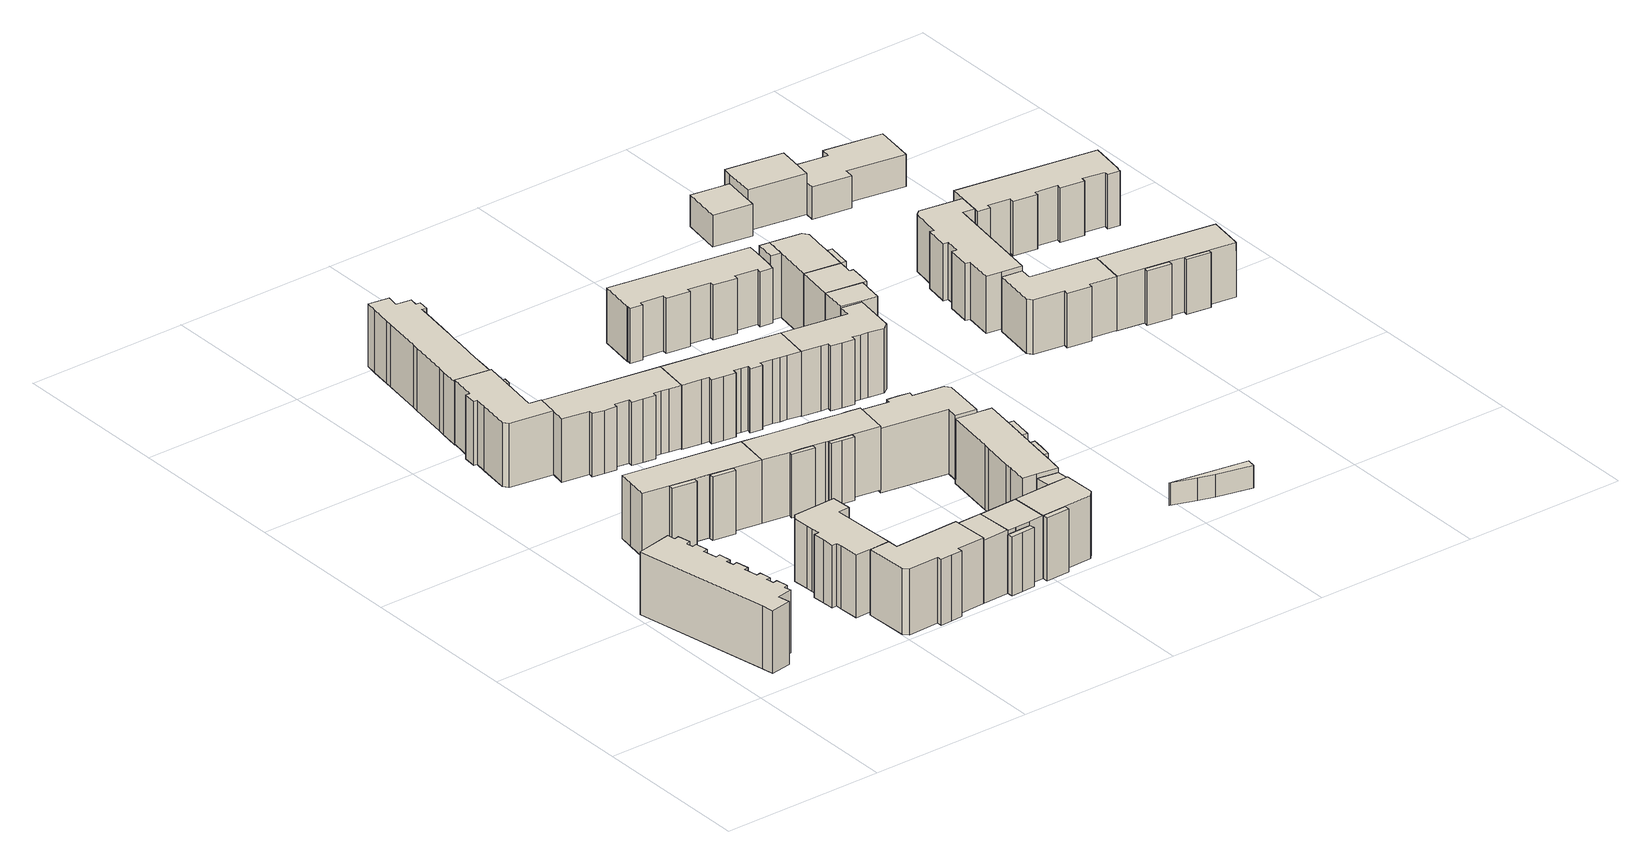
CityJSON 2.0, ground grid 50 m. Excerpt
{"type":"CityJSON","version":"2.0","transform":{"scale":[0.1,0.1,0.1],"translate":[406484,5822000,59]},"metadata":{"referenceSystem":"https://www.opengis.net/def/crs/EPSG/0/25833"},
"CityObjects":{
"building1":{"type":"Building","attributes":{"Gemeindeschluessel":"11000010","BezugspunktDach":"2200","function":"31001_1010","measuredHeight":19.32,"storeysAboveGround":6},"address":[{"country":"Germany","locality":"Berlin","thoroughfareNumber":"13, 15, 17","thoroughfareName":"Böhlener Straße"}],"geometry":[{"type":"Solid","lod":"1","boundaries":[[[[0,1,2,3,4,5,6,7,8,9,10,11,12,13,14,15,16,17,18,19,20,21,22,23,24,25,26,27,28,29,30]],[[31,32,33,34,35,36,37,38,39,40,41,42,43,44,45,46,47,48,49,50,51,52,53,54,55,56,57,58,59,60,61]],[[31,61,30,29]],[[32,31,29,28]],[[33,32,28,27]],[[34,33,27,26]],[[35,34,26,25]],[[36,35,25,24]],[[37,36,24,23]],[[38,37,23,22]],[[39,38,22,21]],[[40,39,21,20]],[[41,40,20,19]],[[42,41,19,18]],[[43,42,18,17]],[[44,43,17,16]],[[45,44,16,15]],[[46,45,15,14]],[[47,46,14,13]],[[48,47,13,12]],[[49,48,12,11]],[[50,49,11,10]],[[51,50,10,9]],[[52,51,9,8]],[[53,52,8,7]],[[54,53,7,6]],[[55,54,6,5]],[[56,55,5,4]],[[57,56,4,3]],[[58,57,3,2]],[[59,58,2,1]],[[60,59,1,0]],[[61,60,0,30]]]]}]},
"building2":{"type":"Building","attributes":{"Gemeindeschluessel":"11000010","BezugspunktDach":"2200","function":"31001_1010","measuredHeight":19.75,"storeysAboveGround":6},"address":[{"country":"Germany","locality":"Berlin","thoroughfareNumber":"5, 7","thoroughfareName":"Schkeuditzer Straße"}],"geometry":[{"type":"Solid","lod":"1","boundaries":[[[[62,63,64,65,66,67,68,69,70,71,72,73,74,75]],[[76,77,78,79,80,81,82,83,84,85,86,87,88,89]],[[76,89,75,74]],[[77,76,74,73]],[[78,77,73,72]],[[79,78,72,71]],[[80,79,71,70]],[[81,80,70,69]],[[82,81,69,68]],[[83,82,68,67]],[[84,83,67,66]],[[85,84,66,65]],[[86,85,65,64]],[[87,86,64,63]],[[88,87,63,62]],[[89,88,62,75]]]]}]},
"building3":{"type":"Building","attributes":{"Gemeindeschluessel":"11000010","BezugspunktDach":"2200","function":"31001_1010","measuredHeight":19.36,"storeysAboveGround":6},"address":[{"country":"Germany","locality":"Berlin","thoroughfareNumber":"19, 21","thoroughfareName":"Böhlener Straße"}],"geometry":[{"type":"Solid","lod":"1","boundaries":[[[[90,91,92,93,94,95,96,97,98,99,100,101,102,103,104,105,106,107]],[[108,109,110,111,112,113,114,115,116,117,118,119,120,121,122,123,124,125]],[[108,125,107,106]],[[109,108,106,105]],[[110,109,105,104]],[[111,110,104,103]],[[112,111,103,102]],[[113,112,102,101]],[[114,113,101,100]],[[115,114,100,99]],[[116,115,99,98]],[[117,116,98,97]],[[118,117,97,96]],[[119,118,96,95]],[[120,119,95,94]],[[121,120,94,93]],[[122,121,93,92]],[[123,122,92,91]],[[124,123,91,90]],[[125,124,90,107]]]]}]},
"building4":{"type":"Building","attributes":{"Gemeindeschluessel":"11000010","function":"31001_1010"},"address":[{"country":"Germany","locality":"Berlin","thoroughfareNumber":"12, 14, 16","thoroughfareName":"Schkeuditzer Straße"}],"children":["building4-1","building4-2","building4-3"]},
"building4-1":{"type":"BuildingPart","attributes":{"BezugspunktDach":"2200","measuredHeight":19.52,"storeysAboveGround":6},"parents":["building4"],"geometry":[{"type":"MultiSurface","lod":"1","boundaries":[[[126,127,128,129,130]],[[131,132,133,134,135]],[[131,135,130,129]],[[132,131,129,128]],[[133,132,128,127]],[[134,133,127,126]],[[135,136,137,138,139,140,141,130]],[[134,126,142,143]],[[141,140,139,138]],[[143,142,137,136]]]}]},
"building4-2":{"type":"BuildingPart","attributes":{"BezugspunktDach":"2200","measuredHeight":19.52,"storeysAboveGround":6},"parents":["building4"],"geometry":[{"type":"Solid","lod":"1","boundaries":[[[[144,138,141,145]],[[140,139,146,147]],[[140,147,145,141]],[[146,139,138,144]],[[147,146,144,145]],[[139,140,141,138]]]]}]},
"building4-3":{"type":"BuildingPart","attributes":{"BezugspunktDach":"2200","measuredHeight":19.52,"storeysAboveGround":6},"parents":["building4"],"geometry":[{"type":"Solid","lod":"1","boundaries":[[[[148,142,137,149]],[[136,143,150,151]],[[136,151,149,137]],[[150,143,142,148]],[[151,150,148,149]],[[143,136,137,142]]]]}]},
"building5":{"type":"Building","attributes":{"Gemeindeschluessel":"11000010","BezugspunktDach":"2200","function":"31001_1010","measuredHeight":20.25,"storeysAboveGround":6},"address":[{"country":"Germany","locality":"Berlin","thoroughfareNumber":"23, 25","thoroughfareName":"Böhlener Straße"}],"geometry":[{"type":"Solid","lod":"1","boundaries":[[[[152,153,154,155,156,157,158,159,160,161,96,95]],[[162,163,164,165,166,167,168,169,170,171,172,173]],[[162,173,95,96]],[[163,162,96,161]],[[164,163,161,160]],[[165,164,160,159]],[[166,165,159,158]],[[167,166,158,157]],[[168,167,157,156]],[[169,168,156,155]],[[170,169,155,154]],[[171,170,154,153]],[[172,171,153,152]],[[173,172,152,95]]]]}]},
"building6":{"type":"Building","attributes":{"Gemeindeschluessel":"11000010","BezugspunktDach":"2200","function":"51009_1610","measuredHeight":19.34,"storeysAboveGround":0},"address":[{"country":"Germany","locality":"Berlin"}],"geometry":[{"type":"Solid","lod":"1","boundaries":[[[[174,175,67,66]],[[176,177,178,179]],[[176,179,66,67]],[[177,176,67,175]],[[178,177,175,174]],[[179,178,174,66]]]]}]},
"building7":{"type":"Building","attributes":{"Gemeindeschluessel":"11000010","BezugspunktDach":"2200","function":"31001_1010","measuredHeight":19.29,"storeysAboveGround":6},"address":[{"country":"Germany","locality":"Berlin","thoroughfareNumber":"16, 18, 20","thoroughfareName":"Torgauer Straße"}],"geometry":[{"type":"Solid","lod":"1","boundaries":[[[[180,181,182,183,184,185,186,187,188,189,190,191,192,193,194,195,196,197,198,199,200,201,202,203,204,205,206]],[[207,208,209,210,211,212,213,214,215,216,217,218,219,220,221,222,223,224,225,226,227,228,229,230,231,232,233]],[[207,233,206,205]],[[208,207,205,204]],[[209,208,204,203]],[[210,209,203,202]],[[211,210,202,201]],[[212,211,201,200]],[[213,212,200,199]],[[214,213,199,198]],[[215,214,198,197]],[[216,215,197,196]],[[217,216,196,195]],[[218,217,195,194]],[[219,218,194,193]],[[220,219,193,192]],[[221,220,192,191]],[[222,221,191,190]],[[223,222,190,189]],[[224,223,189,188]],[[225,224,188,187]],[[226,225,187,186]],[[227,226,186,185]],[[228,227,185,184]],[[229,228,184,183]],[[230,229,183,182]],[[231,230,182,181]],[[232,231,181,180]],[[233,232,180,206]]]]}]},
"building8":{"type":"Building","attributes":{"Gemeindeschluessel":"11000010","BezugspunktDach":"2200","function":"31001_1010","measuredHeight":19.46,"storeysAboveGround":6},"address":[{"country":"Germany","locality":"Berlin","thoroughfareNumber":"11, 13, 9","thoroughfareName":"Schkeuditzer Straße"}],"geometry":[{"type":"Solid","lod":"1","boundaries":[[[[234,235,236,237,238,239,240,241,242,243,244,245,246,247,248,249,250]],[[251,252,253,254,255,256,257,258,259,260,261,262,263,264,265,266,267]],[[251,267,250,249]],[[252,251,249,248]],[[253,252,248,247]],[[254,253,247,246]],[[255,254,246,245]],[[256,255,245,244]],[[257,256,244,243]],[[258,257,243,242]],[[259,258,242,241]],[[260,259,241,240]],[[261,260,240,239]],[[262,261,239,238]],[[263,262,238,237]],[[264,263,237,236]],[[265,264,236,235]],[[266,265,235,234]],[[267,266,234,250]]]]}]},
"building9":{"type":"Building","attributes":{"Gemeindeschluessel":"11000010","function":"31001_1010"},"address":[{"country":"Germany","locality":"Berlin","thoroughfareNumber":"18, 20, 22","thoroughfareName":"Schkeuditzer Straße"}],"children":["building9-1","building9-2","building9-3"]},
"building9-1":{"type":"BuildingPart","attributes":{"BezugspunktDach":"2200","measuredHeight":19.57,"storeysAboveGround":6},"parents":["building9"],"geometry":[{"type":"MultiSurface","lod":"1","boundaries":[[[268,269,270,271,272,273,274,275,276,277,278,279,127,126]],[[133,280,281,282,283,284,285,286,287,288,289,290,291,134]],[[133,134,126,127]],[[280,133,127,279]],[[281,280,279,278]],[[282,281,278,277]],[[283,282,277,276]],[[284,283,276,275]],[[285,284,275,274]],[[286,285,274,273]],[[287,286,273,272]],[[289,288,271,270]],[[289,270,269,292,293,290]],[[134,291,268,126]],[[288,287,272,271]],[[290,293,292,269]],[[291,294,290,269,268]]]}]},
"building9-2":{"type":"BuildingPart","attributes":{"BezugspunktDach":"2200","measuredHeight":19.57,"storeysAboveGround":6},"parents":["building9"],"geometry":[{"type":"Solid","lod":"1","boundaries":[[[[295,296,272,271,297]],[[288,287,298,299,300]],[[288,300,297,271]],[[298,287,272,296]],[[299,298,296,295]],[[300,299,295,297]],[[287,288,271,272]]]]}]},
"building9-3":{"type":"BuildingPart","attributes":{"BezugspunktDach":"2200","measuredHeight":19.57,"storeysAboveGround":6},"parents":["building9"],"geometry":[{"type":"MultiSurface","lod":"1","boundaries":[[[301,292,268,302]],[[291,293,303,304]],[[291,304,302,268]],[[292,269,268]],[[303,293,292,301]],[[304,303,301,302]],[[293,290,269,292]],[[291,268,269,290]]]}]},
"building10":{"type":"Building","attributes":{"Gemeindeschluessel":"11000010","function":"31001_1010"},"address":[{"country":"Germany","locality":"Berlin","thoroughfareNumber":"27, 29, 31","thoroughfareName":"Böhlener Straße"}],"children":["building10-1","building10-2","building10-3","building10-4","building10-5","building10-6"]},
"building10-1":{"type":"BuildingPart","attributes":{"BezugspunktDach":"2200","measuredHeight":19.39,"storeysAboveGround":6},"parents":["building10"],"geometry":[{"type":"MultiSurface","lod":"1","boundaries":[[[305,306,307,308,309,310,311]],[[312,313,314,315,316,317,318]],[[312,318,311,310]],[[319,320,321,310,309]],[[314,313,309,308]],[[315,314,308,307]],[[316,315,307,306]],[[322,323,317,305,311]],[[313,312,321,320,319]],[[317,316,306,305]],[[318,317,323,322]]]}]},
"building10-2":{"type":"BuildingPart","attributes":{"BezugspunktDach":"2200","measuredHeight":19.39,"storeysAboveGround":6},"parents":["building10"],"geometry":[{"type":"Solid","lod":"1","boundaries":[[[[324,325,306,305]],[[316,326,327,317]],[[326,316,306,325]],[[327,326,325,324]],[[317,327,324,305]],[[316,317,305,306]]]]}]},
"building10-3":{"type":"BuildingPart","attributes":{"BezugspunktDach":"2200","measuredHeight":19.37,"storeysAboveGround":6},"parents":["building10"],"geometry":[{"type":"MultiSurface","lod":"1","boundaries":[[[328,329,323,322,330]],[[318,317,331,332,333]],[[318,333,330,322]],[[331,317,323,329]],[[317,318,322,323]],[[331,334,335,332]],[[333,332,328,330]]]}]},
"building10-4":{"type":"BuildingPart","attributes":{"BezugspunktDach":"2200","measuredHeight":19.46,"storeysAboveGround":6},"parents":["building10"],"geometry":[{"type":"MultiSurface","lod":"1","boundaries":[[[336,337,338,339]],[[333,332,165,164]],[[333,164,339,338]],[[328,330,338,337]],[[165,332,337,336]],[[164,165,336,339]],[[332,333,340,330,328]]]}]},
"building10-5":{"type":"BuildingPart","attributes":{"BezugspunktDach":"2200","measuredHeight":19.16,"storeysAboveGround":6},"parents":["building10"],"geometry":[{"type":"Solid","lod":"1","boundaries":[[[[320,319,341,342]],[[343,313,312,344]],[[343,344,342,341]],[[313,343,341,319]],[[344,312,320,342]],[[312,313,319,320]]]]}]},
"building10-6":{"type":"BuildingPart","attributes":{"BezugspunktDach":"2200","measuredHeight":18.16,"storeysAboveGround":6},"parents":["building10"],"geometry":[{"type":"Solid","lod":"1","boundaries":[[[[345,346,347,334,335]],[[331,348,349,350,332]],[[348,331,334,347]],[[349,348,347,346]],[[350,349,346,345]],[[332,350,345,335]],[[331,332,335,334]]]]}]},
"building11":{"type":"Building","attributes":{"Gemeindeschluessel":"11000010","BezugspunktDach":"2200","function":"31001_1010","measuredHeight":19.78,"storeysAboveGround":6},"address":[{"country":"Germany","locality":"Berlin","thoroughfareNumber":"15, 17, 19","thoroughfareName":"Schkeuditzer Straße"}],"geometry":[{"type":"Solid","lod":"1","boundaries":[[[[351,352,353,354,355,356,357,358,359,360,361,362,363,364,365,366,367,247,246]],[[368,369,370,371,372,373,374,375,376,377,378,379,380,381,382,383,384,385,386]],[[368,386,246,247]],[[369,368,247,367]],[[370,369,367,366]],[[371,370,366,365]],[[372,371,365,364]],[[373,372,364,363]],[[374,373,363,362]],[[375,374,362,361]],[[376,375,361,360]],[[377,376,360,359]],[[378,377,359,358]],[[379,378,358,357]],[[380,379,357,356]],[[381,380,356,355]],[[382,381,355,354]],[[383,382,354,353]],[[384,383,353,352]],[[385,384,352,351]],[[386,385,351,246]]]]}]},
"building12":{"type":"Building","attributes":{"Gemeindeschluessel":"11000010","BezugspunktDach":"2200","function":"31001_1010","measuredHeight":19.89,"storeysAboveGround":6},"address":[{"country":"Germany","locality":"Berlin","thoroughfareNumber":"24, 26","thoroughfareName":"Schkeuditzer Straße"}],"geometry":[{"type":"Solid","lod":"1","boundaries":[[[[387,388,389,390,391,392,393,394,395,396,397,398]],[[399,400,401,402,403,404,405,406,407,408,409,410]],[[399,410,398,397]],[[400,399,397,396]],[[401,400,396,395]],[[402,401,395,394]],[[403,402,394,393]],[[404,403,393,392]],[[405,404,392,391]],[[406,405,391,390]],[[407,406,390,389]],[[408,407,389,388]],[[409,408,388,387]],[[410,409,387,398]]]]}]},
"building13":{"type":"Building","attributes":{"Gemeindeschluessel":"11000010","function":"31001_1010"},"address":[{"country":"Germany","locality":"Berlin","thoroughfareNumber":"33, 35, 37","thoroughfareName":"Böhlener Straße"}],"children":["building13-1","building13-2","building13-3"]},
"building13-1":{"type":"BuildingPart","attributes":{"BezugspunktDach":"2200","measuredHeight":20.04,"storeysAboveGround":6},"parents":["building13"],"geometry":[{"type":"MultiSurface","lod":"1","boundaries":[[[411,412,413,414,415,416,417,418,419,420,421,422,423,424]],[[425,426,427,428,429,430,431,432,433,434,435,436,437,438]],[[425,438,424,423]],[[426,425,423,422]],[[427,426,422,421]],[[428,427,421,420]],[[429,428,420,419]],[[430,429,419,418]],[[431,430,418,417]],[[432,431,417,416]],[[439,440,441,442]],[[435,434,414,413]],[[436,435,413,412]],[[437,436,412,411]],[[438,437,411,424]],[[432,416,440,439]],[[433,442,441,415]],[[434,433,415,414]]]}]},
"building13-2":{"type":"BuildingPart","attributes":{"BezugspunktDach":"2200","measuredHeight":20.04,"storeysAboveGround":6},"parents":["building13"],"geometry":[{"type":"Solid","lod":"1","boundaries":[[[[443,444,445,416,440]],[[432,446,447,448,439]],[[446,432,416,445]],[[447,446,445,444]],[[448,447,444,443]],[[439,448,443,440]],[[432,439,440,416]]]]}]},
"building13-3":{"type":"BuildingPart","attributes":{"BezugspunktDach":"2200","measuredHeight":20.04,"storeysAboveGround":6},"parents":["building13"],"geometry":[{"type":"MultiSurface","lod":"1","boundaries":[[[449,450,451,441,414]],[[442,452,453,454,434]],[[441,415,414]],[[452,442,441,451]],[[453,452,451,450]],[[454,453,450,449]],[[434,454,449,414]],[[442,455,433,415,441]],[[434,414,415,433]]]}]},
"building14":{"type":"Building","attributes":{"Gemeindeschluessel":"11000010","BezugspunktDach":"2200","function":"31001_1010","measuredHeight":19.89,"storeysAboveGround":6},"address":[{"country":"Germany","locality":"Berlin","thoroughfareNumber":"21, 23","thoroughfareName":"Schkeuditzer Straße"}],"geometry":[{"type":"Solid","lod":"1","boundaries":[[[[456,457,458,459,460,461,462,463,464,465,466,467,468,367,366]],[[469,470,471,472,473,474,475,476,477,478,479,480,481,482,483]],[[469,483,366,367]],[[470,469,367,468]],[[471,470,468,467]],[[472,471,467,466]],[[473,472,466,465]],[[474,473,465,464]],[[475,474,464,463]],[[476,475,463,462]],[[477,476,462,461]],[[478,477,461,460]],[[479,478,460,459]],[[480,479,459,458]],[[481,480,458,457]],[[482,481,457,456]],[[483,482,456,366]]]]}]},
"building15":{"type":"Building","attributes":{"Gemeindeschluessel":"11000010","BezugspunktDach":"2200","function":"31001_1010","measuredHeight":16.86,"storeysAboveGround":5},"address":[{"country":"Germany","locality":"Berlin","thoroughfareNumber":"22, 24, 26","thoroughfareName":"Torgauer Straße"}],"geometry":[{"type":"Solid","lod":"1","boundaries":[[[[484,485,486,487,488,489,490,491,492,493,494,495,496,497,498,499,500,501,502,503,504,505]],[[506,507,508,509,510,511,512,513,514,515,516,517,518,519,520,521,522,523,524,525,526,527]],[[506,527,505,504]],[[507,506,504,503]],[[508,507,503,502]],[[509,508,502,501]],[[510,509,501,500]],[[511,510,500,499]],[[512,511,499,498]],[[513,512,498,497]],[[514,513,497,496]],[[515,514,496,495]],[[516,515,495,494]],[[517,516,494,493]],[[518,517,493,492]],[[519,518,492,491]],[[520,519,491,490]],[[521,520,490,489]],[[522,521,489,488]],[[523,522,488,487]],[[524,523,487,486]],[[525,524,486,485]],[[526,525,485,484]],[[527,526,484,505]]]]}]},
"building16":{"type":"Building","attributes":{"Gemeindeschluessel":"11000010","BezugspunktDach":"2200","function":"31001_2520","measuredHeight":2.48,"storeysAboveGround":1},"address":[{"country":"Germany","locality":"Berlin","thoroughfareNumber":"33 (1)","thoroughfareName":"Böhlener Straße"}],"geometry":[{"type":"Solid","lod":"1","boundaries":[[[[528,529,530,531]],[[532,533,534,535]],[[532,535,531,530]],[[533,532,530,529]],[[534,533,529,528]],[[535,534,528,531]]]]}]},
"building17":{"type":"Building","attributes":{"Gemeindeschluessel":"11000010","BezugspunktDach":"2200","function":"51009_1610","measuredHeight":6.84,"storeysAboveGround":0},"address":[{"country":"Germany","locality":"Berlin"}],"geometry":[{"type":"Solid","lod":"1","boundaries":[[[[536,537,538,539,540]],[[541,542,543,544,545]],[[541,545,540,539]],[[542,541,539,538]],[[543,542,538,537]],[[544,543,537,536]],[[545,544,536,540]]]]}]},
"building18":{"type":"Building","attributes":{"Gemeindeschluessel":"11000010","function":"31001_1010"},"address":[{"country":"Germany","locality":"Berlin","thoroughfareNumber":"28, 30, 32","thoroughfareName":"Torgauer Straße"}],"children":["building18-1","building18-2","building18-3","building18-4","building18-5"]},
"building18-1":{"type":"BuildingPart","attributes":{"BezugspunktDach":"2200","measuredHeight":19.78,"storeysAboveGround":5},"parents":["building18"],"geometry":[{"type":"MultiSurface","lod":"1","boundaries":[[[546,547,548,549,550,551,552,553,554]],[[555,556,557,558,559,560,561,562,563]],[[555,563,554,553]],[[557,556,552,551]],[[558,557,551,550]],[[559,558,550,549]],[[560,559,549,548]],[[561,560,548,547]],[[556,555,553,552]],[[562,561,547,546]],[[564,563,562,546,554]]]}]},
"building18-2":{"type":"BuildingPart","attributes":{"BezugspunktDach":"2200","measuredHeight":19.78,"storeysAboveGround":5},"parents":["building18"],"geometry":[{"type":"Solid","lod":"1","boundaries":[[[[565,566,567,547,546]],[[561,568,569,570,562]],[[568,561,547,567]],[[569,568,567,566]],[[570,569,566,565]],[[562,570,565,546]],[[562,546,547,561]]]]}]},
"building18-3":{"type":"BuildingPart","attributes":{"BezugspunktDach":"2200","measuredHeight":19.79,"storeysAboveGround":5},"parents":["building18"],"geometry":[{"type":"MultiSurface","lod":"1","boundaries":[[[571,572,573,574,575,576,546,554,577]],[[563,562,578,579,580,581,582,583,584]],[[563,584,577,554]],[[562,546,554,546]],[[578,562,546,576]],[[579,578,576,575]],[[580,579,575,574]],[[581,580,574,573]],[[582,581,573,572]],[[583,582,572,571]],[[563,554,546,562]],[[583,571,577,584,585]]]}]},
"building18-4":{"type":"BuildingPart","attributes":{"BezugspunktDach":"2200","measuredHeight":19.8,"storeysAboveGround":5},"parents":["building18"],"geometry":[{"type":"Solid","lod":"1","boundaries":[[[[586,587,588,589,571,577,590]],[[584,583,591,592,593,594,595]],[[584,595,590,577]],[[583,571,577,571]],[[591,583,571,589]],[[592,591,589,588]],[[593,592,588,587]],[[594,593,587,586]],[[595,594,586,590]],[[584,577,571,583]]]]}]},
"building18-5":{"type":"BuildingPart","attributes":{"BezugspunktDach":"2200","measuredHeight":19.78,"storeysAboveGround":5},"parents":["building18"],"geometry":[{"type":"Solid","lod":"1","boundaries":[[[[553,552,596,597]],[[508,556,555,509]],[[508,509,597,596]],[[556,508,596,552]],[[509,555,553,597]],[[555,556,552,553]]]]}]},
"building19":{"type":"Building","attributes":{"Gemeindeschluessel":"11000010","BezugspunktDach":"2200","function":"51009_1610","measuredHeight":5.03,"storeysAboveGround":0},"address":[{"country":"Germany","locality":"Berlin"}],"geometry":[{"type":"Solid","lod":"1","boundaries":[[[[598,599,600,601,602]],[[603,604,605,606,607]],[[603,607,602,601]],[[604,603,601,600]],[[605,604,600,599]],[[606,605,599,598]],[[607,606,598,602]]]]}]},
"building20":{"type":"Building","attributes":{"Gemeindeschluessel":"11000010","BezugspunktDach":"2200","function":"31001_1010","measuredHeight":16.69,"storeysAboveGround":5},"address":[{"country":"Germany","locality":"Berlin","thoroughfareNumber":"25, 27","thoroughfareName":"Schkeuditzer Straße"}],"geometry":[{"type":"Solid","lod":"1","boundaries":[[[[608,609,610,611,612,613,614,615,616,617,618]],[[619,620,621,622,623,624,625,626,627,628,629]],[[619,629,618,617]],[[620,619,617,616]],[[621,620,616,615]],[[622,621,615,614]],[[623,622,614,613]],[[624,623,613,612]],[[625,624,612,611]],[[626,625,611,610]],[[627,626,610,609]],[[628,627,609,608]],[[629,628,608,618]]]]}]},
"building21":{"type":"Building","attributes":{"Gemeindeschluessel":"11000010","BezugspunktDach":"2200","function":"31001_1010","measuredHeight":17.47,"storeysAboveGround":5},"address":[{"country":"Germany","locality":"Berlin","thoroughfareNumber":"34, 36, 38","thoroughfareName":"Torgauer Straße"}],"geometry":[{"type":"Solid","lod":"1","boundaries":[[[[630,631,632,633,634,635,636,637,638,639,640,641,642,643,644,645]],[[646,647,648,649,650,651,652,653,654,655,656,657,658,659,660,661]],[[646,661,645,644]],[[647,646,644,643]],[[648,647,643,642]],[[649,648,642,641]],[[650,649,641,640]],[[651,650,640,639]],[[652,651,639,638]],[[653,652,638,637]],[[654,653,637,636]],[[655,654,636,635]],[[656,655,635,634]],[[657,656,634,633]],[[658,657,633,632]],[[659,658,632,631]],[[660,659,631,630]],[[661,660,630,645]]]]}]},
"building22":{"type":"Building","attributes":{"Gemeindeschluessel":"11000010","function":"31001_3065"},"address":[{"country":"Germany","locality":"Berlin","thoroughfareNumber":"27, 29","thoroughfareName":"Torgauer Straße"}],"children":["building22-1","building22-2","building22-3"]},
"building22-1":{"type":"BuildingPart","attributes":{"BezugspunktDach":"2200","measuredHeight":12.54,"storeysAboveGround":3},"parents":["building22"],"geometry":[{"type":"MultiSurface","lod":"1","boundaries":[[[662,663,664,665,666,667]],[[668,669,670,671,672,673]],[[674,675,667,666]],[[669,668,666,665]],[[670,669,665,664]],[[671,670,664,663]],[[672,676,677,663,662]],[[673,672,662,667]],[[668,673,675,674]],[[671,677,676,672]]]}]},
"building22-2":{"type":"BuildingPart","attributes":{"BezugspunktDach":"2200","measuredHeight":9.74,"storeysAboveGround":3},"parents":["building22"],"geometry":[{"type":"Solid","lod":"1","boundaries":[[[[678,675,674,679,680,681]],[[682,683,668,673,684,685]],[[682,685,681,680]],[[683,682,680,679]],[[668,683,679,674]],[[684,673,675,678]],[[685,684,678,681]],[[673,668,674,675]]]]}]},
"building22-3":{"type":"BuildingPart","attributes":{"BezugspunktDach":"2200","measuredHeight":9.92,"storeysAboveGround":3},"parents":["building22"],"geometry":[{"type":"Solid","lod":"1","boundaries":[[[[686,687,688,689,690,691,692,677,676,693]],[[694,695,696,697,698,699,700,701,702,703]],[[696,695,677,692]],[[697,696,692,691]],[[698,697,691,690]],[[699,698,690,689]],[[700,699,689,688]],[[701,700,688,687]],[[702,701,687,686]],[[703,702,686,693]],[[694,703,693,676]],[[695,694,676,677]]]]}]},
"building23":{"type":"Building","attributes":{"Gemeindeschluessel":"11000010","BezugspunktDach":"2200","function":"51009_1610","measuredHeight":5.87,"storeysAboveGround":0},"address":[{"country":"Germany","locality":"Berlin"}],"geometry":[{"type":"Solid","lod":"1","boundaries":[[[[704,705,706,707,708]],[[709,710,698,697,696]],[[709,696,708,707]],[[710,709,707,706]],[[698,710,706,705]],[[697,698,705,704]],[[696,697,704,708]]]]}]},
"building24":{"type":"Building","attributes":{"Gemeindeschluessel":"11000010","function":"31001_1010"},"address":[{"country":"Germany","locality":"Berlin","thoroughfareNumber":"29, 31, 33","thoroughfareName":"Schkeuditzer Straße"}],"children":["building24-1","building24-2","building24-3"]},
"building24-1":{"type":"BuildingPart","attributes":{"BezugspunktDach":"2200","measuredHeight":16.85,"storeysAboveGround":5},"parents":["building24"],"geometry":[{"type":"MultiSurface","lod":"1","boundaries":[[[711,712,713,714,715,716,614,717,718,613]],[[719,720,721,722,723,724,725,726,727,728]],[[719,728,613,718]],[[720,719,718,717]],[[721,720,717,614]],[[722,721,614,716]],[[723,722,716,715]],[[724,723,715,714]],[[725,724,714,713]],[[729,730,731,732,730,729,733,734,725,713,712]],[[727,726,712,711]],[[728,735,736,737,711,727,711,613]],[[726,731,730,729,712]],[[734,733,729,730,732]],[[738,737,736,735]],[[738,727,711,737]]]}]},
"building24-2":{"type":"BuildingPart","attributes":{"BezugspunktDach":"2200","measuredHeight":16.8,"storeysAboveGround":5},"parents":["building24"],"geometry":[{"type":"Solid","lod":"1","boundaries":[[[[739,733,729,712,740]],[[726,730,734,741,742]],[[726,742,740,712]],[[741,734,733,739]],[[742,741,739,740]],[[730,726,712,729]],[[734,730,729,733]]]]}]},
"building24-3":{"type":"BuildingPart","attributes":{"BezugspunktDach":"2200","measuredHeight":16.8,"storeysAboveGround":5},"parents":["building24"],"geometry":[{"type":"MultiSurface","lod":"1","boundaries":[[[743,711,737,736,744]],[[735,738,727,745,746]],[[735,746,744,736]],[[745,727,711,743]],[[746,745,743,744]],[[738,735,736,737]],[[747,738,737,711,727]]]}]},
"building25":{"type":"Building","attributes":{"Gemeindeschluessel":"11000010","BezugspunktDach":"2200","function":"31001_1010","measuredHeight":16.75,"storeysAboveGround":5},"address":[{"country":"Germany","locality":"Berlin","thoroughfareNumber":"40, 42, 44","thoroughfareName":"Torgauer Straße"}],"geometry":[{"type":"Solid","lod":"1","boundaries":[[[[748,749,750,751,752,753,754,755,756,757,758,759,760,761,762,763,764,636,635,765,766]],[[767,768,769,770,771,772,773,774,775,776,777,778,779,780,781,782,783,784,785,786,787]],[[767,787,766,765]],[[768,767,765,635]],[[769,768,635,636]],[[770,769,636,764]],[[771,770,764,763]],[[772,771,763,762]],[[773,772,762,761]],[[774,773,761,760]],[[775,774,760,759]],[[776,775,759,758]],[[777,776,758,757]],[[778,777,757,756]],[[779,778,756,755]],[[780,779,755,754]],[[781,780,754,753]],[[782,781,753,752]],[[783,782,752,751]],[[784,783,751,750]],[[785,784,750,749]],[[786,785,749,748]],[[787,786,748,766]]]]}]}
},
"vertices":[
[84,99,214],[90,62,214],[154,74,214],[147,110,214],[195,119,214],[190,141,214],[203,144,214],[196,181,214],[183,179,214],[179,202,214],[192,204,214],[186,239,214],[173,237,214],[165,280,214],[178,282,214],[171,322,214],[157,319,214],[153,342,214],[166,344,214],[160,382,214],[146,379,214],[138,422,214],[152,425,214],[145,464,214],[131,461,214],[127,482,214],[141,485,214],[133,525,214],[119,522,214],[115,547,214],[4,525,214],[115,547,21],[119,522,21],[133,525,21],[141,485,21],[127,482,21],[131,461,21],[145,464,21],[152,425,21],[138,422,21],[146,379,21],[160,382,21],[166,344,21],[153,342,21],[157,319,21],[171,322,21],[178,282,21],[165,280,21],[173,237,21],[186,239,21],[192,204,21],[179,202,21],[183,179,21],[196,181,21],[203,144,21],[190,141,21],[195,119,21],[147,110,21],[154,74,21],[90,62,21],[84,99,21],[4,525,21],
[122,1240,238],[255,1220,238],[265,1285,238],[228,1291,238],[246,1409,238],[250,1432,238],[259,1493,238],[149,1510,238],[136,1428,238],[124,1430,238],[119,1390,238],[130,1388,238],[124,1350,238],[110,1256,238],[124,1350,41],[130,1388,41],[119,1390,41],[124,1430,41],[136,1428,41],[149,1510,41],[259,1493,41],[250,1432,41],[246,1409,41],[228,1291,41],[265,1285,41],[255,1220,41],[122,1240,41],[110,1256,41],
[429,277,211],[430,242,211],[446,243,211],[446,224,211],[449,162,211],[496,163,211],[560,165,211],[558,229,211],[557,249,211],[553,370,211],[588,371,211],[585,434,211],[451,429,211],[439,414,211],[441,363,211],[442,343,211],[443,316,211],[427,316,211],[443,316,18],[442,343,18],[441,363,18],[439,414,18],[451,429,18],[585,434,18],[588,371,18],[553,370,18],[557,249,18],[558,229,18],[560,165,18],[496,163,18],[449,162,18],[446,224,18],[446,243,18],[430,242,18],[429,277,18],[427,316,18],
[541,687,229],[557,797,229],[199,852,229],[192,805,229],[182,743,229],[192,805,34],[199,852,34],[557,797,34],[541,687,34],[182,743,34],[384,712,34],[384,712,229],[338,719,229],[338,719,34],[263,731,34],[263,731,229],[455,701,229],[455,701,34],
[336,704,229],[261,715,229],[336,704,34],[261,715,34],
[452,686,229],[382,696,229],[452,686,34],[382,696,34],
[501,30,211],[515,16,211],[611,19,211],[612,4,211],[648,5,211],[683,6,211],[683,22,211],[771,25,211],[766,138,211],[561,131,211],[560,165,9],[561,131,9],[766,138,9],[771,25,9],[683,22,9],[683,6,9],[648,5,9],[612,4,9],[611,19,9],[515,16,9],[501,30,9],[496,163,9],
[253,1408,238],[257,1431,238],[250,1432,45],[257,1431,45],[253,1408,45],[246,1409,45],
[259,1493,231],[263,1518,231],[268,1555,231],[272,1580,231],[277,1613,231],[285,1663,231],[290,1697,231],[294,1718,231],[299,1754,231],[307,1805,231],[312,1838,231],[316,1866,231],[330,1863,231],[335,1896,231],[321,1898,231],[325,1923,231],[279,1930,231],[285,1967,231],[222,1977,231],[216,1940,231],[206,1876,231],[203,1855,231],[184,1732,231],[180,1712,231],[162,1592,231],[158,1569,231],[149,1510,231],[158,1569,38],[162,1592,38],[180,1712,38],[184,1732,38],[203,1855,38],[206,1876,38],[216,1940,38],[222,1977,38],[285,1967,38],[279,1930,38],[325,1923,38],[321,1898,38],[335,1896,38],[330,1863,38],[316,1866,38],[312,1838,38],[307,1805,38],[299,1754,38],[294,1718,38],[290,1697,38],[285,1663,38],[277,1613,38],[272,1580,38],[268,1555,38],[263,1518,38],[259,1493,38],[149,1510,38],
[330,1160,237],[328,1146,237],[365,1140,237],[402,1135,237],[404,1149,237],[449,1142,237],[447,1128,237],[482,1123,237],[520,1117,237],[522,1131,237],[546,1127,237],[570,1123,237],[607,1118,237],[623,1230,237],[265,1285,237],[255,1220,237],[247,1173,237],[255,1220,43],[265,1285,43],[623,1230,43],[607,1118,43],[570,1123,43],[546,1127,43],[522,1131,43],[520,1117,43],[482,1123,43],[447,1128,43],[449,1142,43],[404,1149,43],[402,1135,43],[365,1140,43],[328,1146,43],[330,1160,43],[247,1173,43],
[624,674,229],[661,669,229],[733,657,229],[741,656,229],[812,645,229],[899,632,229],[916,742,229],[877,748,229],[855,751,229],[760,766,229],[738,769,229],[641,784,229],[641,784,34],[738,769,34],[760,766,34],[855,751,34],[877,748,34],[916,742,34],[899,632,34],[812,645,34],[741,656,34],[733,657,34],[661,669,34],[624,674,34],[694,664,229],[694,664,34],[632,673,34],
[773,637,229],[810,631,229],[739,642,229],[810,631,34],[773,637,34],[739,642,34],
[692,649,229],[621,660,229],[692,649,34],[621,660,34],
[977,32,203],[1052,34,203],[1142,38,203],[1156,53,203],[1153,152,203],[1089,150,203],[973,146,203],[1089,150,9],[1153,152,9],[1156,53,9],[1142,38,9],[1052,34,9],[977,32,9],[973,146,9],[1153,152,200],[1089,150,200],[1089,150,105],[973,146,202],[977,32,202],
[977,15,203],[1052,17,203],[1052,17,9],[977,15,9],
[855,28,202],[931,30,202],[851,141,202],[931,30,9],[855,28,9],[851,141,9],[931,30,190],[855,28,190],
[771,25,203],[855,28,203],[851,141,203],[766,138,203],[851,141,155],
[1151,189,200],[1086,199,200],[1151,189,9],[1086,199,9],
[856,11,190],[893,12,190],[932,13,190],[932,13,9],[893,12,9],[856,11,9],
[668,1108,237],[691,1105,237],[688,1091,237],[724,1086,237],[761,1080,237],[764,1094,237],[786,1090,237],[807,1087,237],[805,1078,237],[805,1074,237],[841,1068,237],[844,1081,237],[881,1076,237],[903,1072,237],[925,1069,237],[967,1062,237],[985,1174,237],[623,1230,40],[985,1174,40],[967,1062,40],[925,1069,40],[903,1072,40],[881,1076,40],[844,1081,40],[841,1068,40],[805,1074,40],[805,1078,40],[807,1087,40],[786,1090,40],[764,1094,40],[761,1080,40],[724,1086,40],[688,1091,40],[691,1105,40],[668,1108,40],[607,1118,40],
[1103,600,223],[1097,564,223],[1161,554,223],[1180,687,223],[1168,703,223],[1072,717,223],[1074,732,223],[1039,738,223],[1005,742,223],[1002,728,223],[916,742,223],[899,632,223],[916,742,25],[1002,728,25],[1005,742,25],[1039,738,25],[1074,732,25],[1072,717,25],[1168,703,25],[1180,687,25],[1161,554,25],[1097,564,25],[1103,600,25],[899,632,25],
[1086,199,214],[1151,189,214],[1161,248,214],[1164,269,214],[1167,288,214],[1194,460,214],[1207,547,214],[1161,554,214],[1097,564,214],[1073,405,214],[1069,384,214],[1054,289,214],[1051,266,214],[1041,205,214],[1051,266,14],[1054,289,14],[1069,384,14],[1073,405,14],[1097,564,14],[1161,554,14],[1207,547,14],[1194,460,14],[1167,288,14],[1164,269,14],[1161,248,14],[1151,189,14],[1086,199,14],[1041,205,14],[1182,386,14],[1182,386,214],[1175,341,214],[1175,341,14],
[1199,383,214],[1205,422,214],[1211,458,214],[1211,458,14],[1205,422,14],[1199,383,14],
[1178,267,214],[1184,306,214],[1189,339,214],[1189,339,14],[1184,306,14],[1178,267,14],[1168,298,14],
[1027,1053,237],[1049,1050,237],[1047,1037,237],[1081,1031,237],[1118,1025,237],[1121,1039,237],[1146,1035,237],[1169,1032,237],[1216,1024,237],[1235,1037,237],[1255,1169,237],[1191,1179,237],[1186,1143,237],[985,1174,38],[1186,1143,38],[1191,1179,38],[1255,1169,38],[1235,1037,38],[1216,1024,38],[1169,1032,38],[1146,1035,38],[1121,1039,38],[1118,1025,38],[1081,1031,38],[1047,1037,38],[1049,1050,38],[1027,1053,38],[967,1062,38],
[778,1568,212],[776,1555,212],[813,1549,212],[815,1562,212],[885,1552,212],[883,1538,212],[956,1527,212],[958,1540,212],[1027,1530,212],[1025,1516,212],[1098,1505,212],[1100,1519,212],[1169,1508,212],[1167,1495,212],[1205,1489,212],[1207,1503,212],[1209,1502,212],[1209,1504,212],[1219,1566,212],[1226,1613,212],[793,1679,212],[776,1568,212],[793,1679,43],[1226,1613,43],[1219,1566,43],[1209,1504,43],[1209,1502,43],[1207,1503,43],[1205,1489,43],[1167,1495,43],[1169,1508,43],[1100,1519,43],[1098,1505,43],[1025,1516,43],[1027,1530,43],[958,1540,43],[956,1527,43],[883,1538,43],[885,1552,43],[815,1562,43],[813,1549,43],[776,1555,43],[778,1568,43],[776,1568,43],
[1344,559,48],[1356,634,48],[1307,642,48],[1295,567,48],[1307,642,24],[1356,634,24],[1344,559,24],[1295,567,24],
[1557,107,75],[1607,93,75],[1715,69,75],[1720,96,75],[1481,134,75],[1720,96,6],[1715,69,6],[1607,93,6],[1557,107,6],[1481,134,6],
[1333,1360,241],[1345,1435,241],[1349,1460,241],[1352,1481,241],[1360,1530,241],[1348,1547,241],[1251,1562,241],[1241,1499,241],[1222,1378,241],[1241,1499,43],[1251,1562,43],[1348,1547,43],[1360,1530,43],[1352,1481,43],[1349,1460,43],[1345,1435,43],[1333,1360,43],[1222,1378,43],[1222,1378,178],
[1349,1357,241],[1355,1395,241],[1361,1433,241],[1361,1433,43],[1355,1395,43],[1349,1357,43],
[1315,1244,241],[1328,1242,241],[1333,1276,241],[1338,1312,241],[1326,1314,241],[1329,1334,241],[1204,1262,241],[1329,1334,43],[1326,1314,43],[1338,1312,43],[1333,1276,43],[1328,1242,43],[1315,1244,43],[1204,1262,43],[1260,1253,43],
[1255,1169,241],[1302,1162,241],[1311,1220,241],[1315,1241,241],[1191,1179,241],[1315,1241,43],[1311,1220,43],[1302,1162,43],[1255,1169,43],[1191,1179,43],
[1219,1566,241],[1209,1504,241],
[1486,2034,82],[1491,2063,82],[1491,2068,82],[1463,2072,82],[1458,2038,82],[1463,2072,32],[1491,2068,32],[1491,2063,32],[1486,2034,32],[1458,2038,32],
[1664,953,196],[1758,939,196],[1756,924,196],[1829,913,196],[1831,927,196],[1915,915,196],[1932,1025,196],[1730,1056,196],[1735,1092,196],[1672,1100,196],[1652,969,196],[1672,1100,29],[1735,1092,29],[1730,1056,29],[1932,1025,29],[1915,915,29],[1831,927,29],[1829,913,29],[1756,924,29],[1758,939,29],[1664,953,29],[1652,969,29],
[1638,1192,211],[1625,1107,211],[1672,1100,211],[1735,1092,211],[1784,1412,211],[1820,1406,211],[1829,1470,211],[1697,1490,211],[1682,1478,211],[1667,1384,211],[1653,1386,211],[1642,1313,211],[1656,1311,211],[1649,1265,211],[1635,1268,211],[1624,1195,211],[1635,1268,36],[1649,1265,36],[1656,1311,36],[1642,1313,36],[1653,1386,36],[1667,1384,36],[1682,1478,36],[1697,1490,36],[1829,1470,36],[1820,1406,36],[1784,1412,36],[1735,1092,36],[1672,1100,36],[1625,1107,36],[1638,1192,36],[1624,1195,36],
[1650,1912,149],[1664,2006,149],[1668,2036,149],[1491,2063,149],[1486,2034,149],[1472,1940,149],[1486,2034,24],[1491,2063,24],[1668,2036,24],[1664,2006,24],[1650,1912,24],[1472,1940,24],[1486,2034,121],[1472,1940,121],[1650,1912,122],[1664,2006,122],
[1467,1911,121],[1458,2038,121],[1366,2052,121],[1346,1930,121],[1366,2052,24],[1458,2038,24],[1467,1911,24],[1346,1930,24],
[1765,1865,122],[1770,1895,122],[1948,1866,122],[1967,1990,122],[1786,2018,122],[1782,1989,122],[1747,1994,122],[1646,1884,122],[1650,1912,23],[1664,2006,23],[1747,1994,23],[1782,1989,23],[1786,2018,23],[1967,1990,23],[1948,1866,23],[1770,1895,23],[1765,1865,23],[1646,1884,23],
[1782,1989,82],[1786,2018,82],[1787,2025,82],[1752,2030,82],[1747,1994,82],[1752,2030,23],[1787,2025,23],
[2072,891,196],[2118,884,196],[2275,860,196],[2275,862,196],[2291,968,196],[2292,970,196],[1932,1023,196],[1915,916,196],[1915,916,28],[1932,1023,28],[1932,1025,28],[2292,970,28],[2291,968,28],[2275,862,28],[2275,860,28],[2118,884,28],[2072,891,28],[1915,915,28],[2159,877,196],[2159,877,28],[2153,878,28],[2165,877,28],[2191,872,196],[2191,872,28],[1999,902,28],[1999,902,196],[2005,901,196],[2005,901,28],
[2189,859,196],[2116,870,196],[2189,859,28],[2116,870,28],
[2070,876,196],[1997,888,196],[2070,876,28],[1997,888,28],[2061,892,28],
[1857,1386,211],[1859,1400,211],[1928,1390,211],[1926,1375,211],[1999,1364,211],[2001,1378,211],[2070,1368,211],[2068,1354,211],[2141,1343,211],[2144,1357,211],[2213,1346,211],[2211,1332,211],[2248,1327,211],[2250,1340,211],[2252,1340,211],[2269,1451,211],[1836,1517,211],[1822,1406,211],[1819,1392,211],[1822,1406,44],[1820,1406,44],[1829,1470,44],[1836,1517,44],[2269,1451,44],[2252,1340,44],[2250,1340,44],[2248,1327,44],[2211,1332,44],[2213,1346,44],[2144,1357,44],[2141,1343,44],[2068,1354,44],[2070,1368,44],[2001,1378,44],[1999,1364,44],[1926,1375,44],[1928,1390,44],[1859,1400,44],[1857,1386,44],[1819,1392,44]
]}
